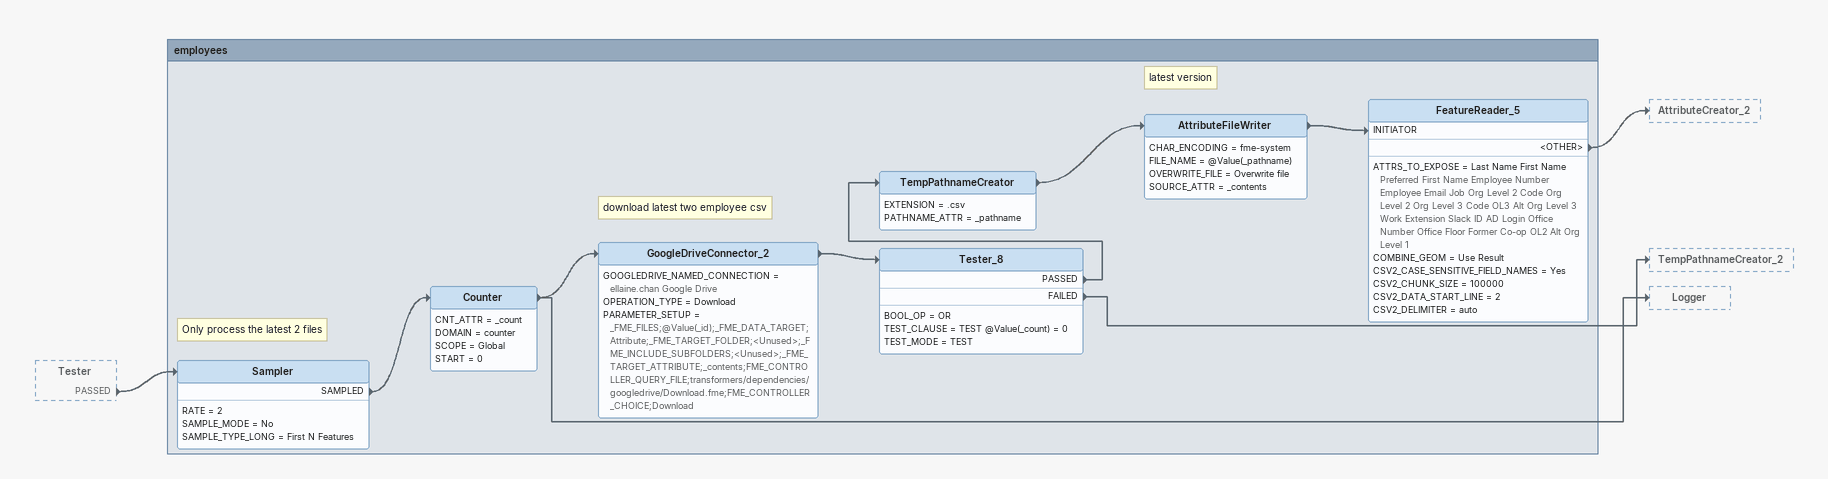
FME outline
Tester [outside]
    PASSED -> Sampler

Bookmark: employees
Note: Only process the latest 2 files
Sampler
    RATE = 2
    SAMPLE_MODE = No
    SAMPLE_TYPE_LONG = First N Features
    SAMPLED -> Counter
Counter
    CNT_ATTR = _count
    DOMAIN = counter
    SCOPE = Global
    START = 0
    -> GoogleDriveConnector_2
    -> Logger
Note: download latest two employee csv
GoogleDriveConnector_2
    GOOGLEDRIVE_NAMED_CONNECTION = ellaine.chan Google Drive
    OPERATION_TYPE = Download
    PARAMETER_SETUP = _FME_FILES;@Value(_id);_FME_DATA_TARGET;Attribute;_FME_TARGET_FOLDER;<Unused>;_FME_INCLUDE_SUBFOLDERS;<Unused>;_FME_TARGET_ATTRIBUTE;_contents;FME_CONTROLLER_QUERY_FILE;transformers/dependencies/googledrive/Download.fme;FME_CONTROLLER_CHOICE;Download
    -> Tester_8
Tester_8
    BOOL_OP = OR
    TEST_CLAUSE = TEST @Value(_count) = 0
    TEST_MODE = TEST
    PASSED -> TempPathnameCreator
    FAILED -> TempPathnameCreator_2
TempPathnameCreator
    EXTENSION = .csv
    PATHNAME_ATTR = _pathname
    -> AttributeFileWriter
Note: latest version
AttributeFileWriter
    CHAR_ENCODING = fme-system
    FILE_NAME = @Value(_pathname)
    OVERWRITE_FILE = Overwrite file
    SOURCE_ATTR = _contents
    -> FeatureReader_5 [INITIATOR]
FeatureReader_5
    ATTRS_TO_EXPOSE = Last Name First Name Preferred First Name Employee Number Employee Email Job Org Level 2 Code Org Level 2 Org Level 3 Code OL3 Alt Org Level 3 Work Extension Slack ID AD Login Office Number Office Floor Former Co-op OL2 Alt Org Level 1
    COMBINE_GEOM = Use Result
    CSV2_CASE_SENSITIVE_FIELD_NAMES = Yes
    CSV2_CHUNK_SIZE = 100000
    CSV2_DATA_START_LINE = 2
    CSV2_DELIMITER = auto
    <OTHER> -> AttributeCreator_2
